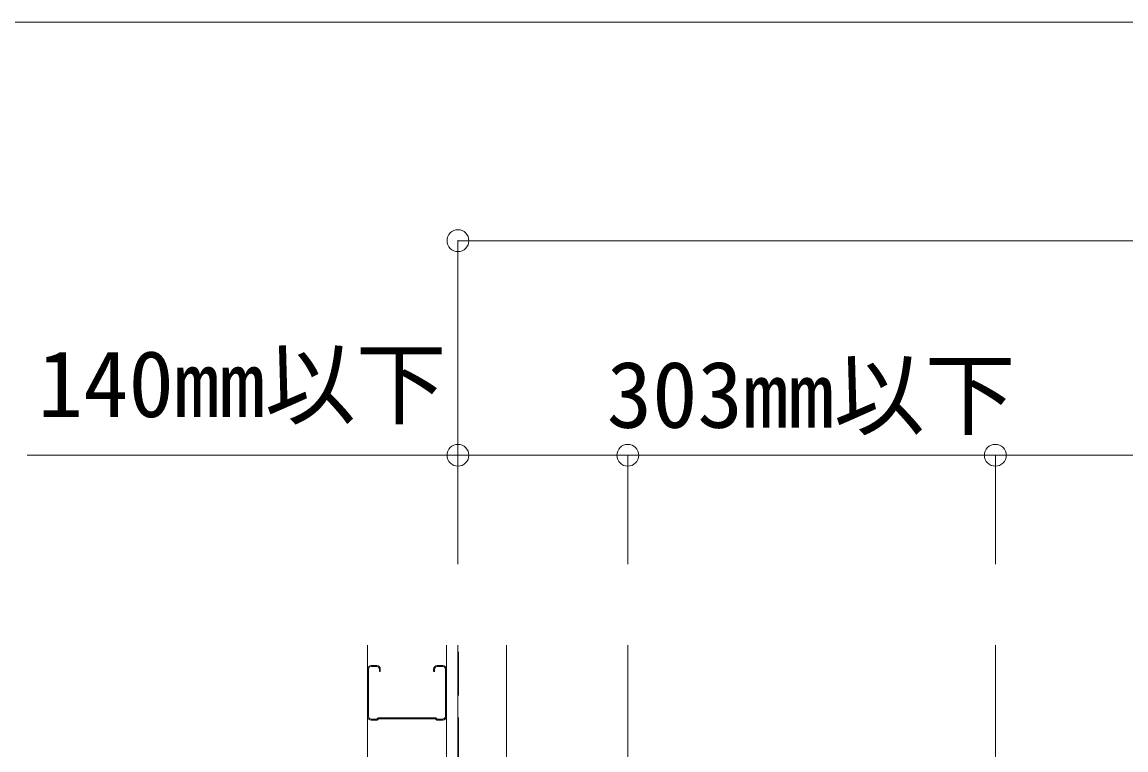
# Model space of a CAD drawing. Units: millimetres on the paper, enlarged 20 times, with parts at other scales. Extents: x -3900 to 3900, y -2693 to 2650.
# Drawn here: x -3311 to -2704, y -686 to -286 of the extents above; entities that cross this region are included whole.
import ezdxf
from ezdxf.enums import TextEntityAlignment as Align

# ---------------------------------------------------------------- set-up
doc = ezdxf.new("R2010")
doc.units = ezdxf.units.MM
doc.header["$LTSCALE"] = 20
doc.header["$PDMODE"] = 32
doc.header["$PDSIZE"] = 12
doc.linetypes.add('CHAIN1', pattern=[8, 5, -1, 1, -1])
doc.linetypes.add('DASHED1', pattern=[1.8, 1.2, -0.6])
for name, color, linetype, lineweight in [('3-0_中心線', 4, 'CHAIN1', 9), ('3-1_吊り材', 7, 'Continuous', 18), ('3-5_寸法', 4, 'Continuous', 9), ('3-9_躯体他', 4, 'Continuous', 9), ('F-3_野縁', 3, 'Continuous', 18)]:
    doc.layers.add(name, color=color, linetype=linetype, lineweight=lineweight)
doc.styles.add('ＭＳ ゴシック', font='')
doc.styles.get('ＭＳ ゴシック').set_extended_font_data('MS Gothic')

msp = doc.modelspace()

# ---------------------------------------------------------------- linework, layer by layer
at = {"layer": '3-0_中心線'}
for p, q in [((-2977.85, -628.44), (-2977.85, -2110.94)), ((-2775.85, -628.44), (-2775.85, -2110.94))]:
    msp.add_line(p, q, dxfattribs=at)
at = {"layer": '3-1_吊り材'}
for p, q in [((-3071.18, -2096.1), (-3071.18, -628.44)), ((-3044.52, -2096.1), (-3044.52, -628.44))]:
    msp.add_line(p, q, dxfattribs=at)
at = {"layer": '3-1_吊り材', "linetype": 'DASHED1'}
msp.add_line((-3070.85, -2096.1), (-3070.85, -628.44), dxfattribs=at)
at = {"layer": '3-5_寸法'}
for p, q in [((-3071.18, -406.05), (-1066.52, -406.05)), ((-3071.18, -406.05), (-3071.18, -524.01)), ((-3308, -524.01), (-2977.85, -524.01)), ((-3071.18, -524.01), (-3071.18, -583.89)), ((-2977.85, -524.01), (-2977.85, -583.89)), ((-2977.85, -524.01), (-2775.85, -524.01)), ((-2775.85, -524.01), (-2775.85, -583.89)), ((-2775.85, -524.01), (-2573.85, -524.01))]:
    msp.add_line(p, q, dxfattribs=at)
at = {"layer": '3-5_寸法', "color": 7}
for p in [(-3071.18, -406.05), (-3071.18, -524.01), (-2977.85, -524.01), (-2775.85, -524.01)]:
    msp.add_point(p, dxfattribs=at)
at = {"layer": '3-9_躯体他'}
for p, q in [((-3120.85, -2096.1), (-3120.85, -628.44)), ((-3077.52, -2096.1), (-3077.52, -628.44)), ((-3071.18, -2096.1), (-3071.18, -628.44)), ((-3120.85, -641.54), (-3120.83, -667.54)), ((-3120.29, -667.54), (-3120.32, -641.54)), ((-3118.85, -639.56), (-3115.83, -639.56)), ((-3115.83, -640.09), (-3118.85, -640.09)), ((-3114.36, -641.56), (-3114.36, -642.89)), ((-3114.36, -642.89), (-3113.83, -642.89)), ((-3113.83, -641.56), (-3113.83, -642.89)), ((-3084.54, -641.56), (-3084.54, -642.89)), ((-3084.54, -642.89), (-3084, -642.89)), ((-3084, -641.56), (-3084, -642.89)), ((-3082.54, -639.56), (-3079.52, -639.56)), ((-3079.52, -640.09), (-3082.54, -640.09)), ((-3078.07, -667.54), (-3078.05, -641.54)), ((-3077.52, -641.54), (-3077.54, -667.54)), ((-3115.96, -669.02), (-3118.83, -669.02)), ((-3115.74, -669.56), (-3118.83, -669.56)), ((-3115.23, -668.51), (-3115.58, -668.87)), ((-3115.01, -669.05), (-3115.36, -669.4)), ((-3083.52, -668.36), (-3114.85, -668.36)), ((-3083.74, -668.89), (-3114.63, -668.89)), ((-3083.01, -669.4), (-3083.36, -669.05)), ((-3082.78, -668.87), (-3083.14, -668.51)), ((-3082.63, -669.56), (-3079.54, -669.56)), ((-3082.41, -669.02), (-3079.54, -669.02))]:
    msp.add_line(p, q, dxfattribs=at)
for centre, radius, start, end in [((-3118.85, -641.56), 2, 90, 179.36341), ((-3118.85, -641.56), 1.47, 90, 179.36341), ((-3115.83, -641.56), 2, 0, 90), ((-3115.83, -641.56), 1.47, 0, 90), ((-3082.54, -641.56), 2, 90, 180), ((-3082.54, -641.56), 1.47, 90, 180), ((-3079.52, -641.56), 2, 0.63659, 90), ((-3079.52, -641.56), 1.47, 0.63659, 90), ((-3118.83, -667.56), 2, 179.36341, 270), ((-3118.83, -667.56), 1.47, 179.36341, 270), ((-3115.96, -668.49), 0.533, 270, 315), ((-3115.74, -669.02), 0.533, 270, 315), ((-3114.85, -668.89), 0.533, 90, 135), ((-3114.63, -669.42), 0.533, 90, 135), ((-3083.74, -669.42), 0.533, 45, 90), ((-3083.52, -668.89), 0.533, 45, 90), ((-3082.63, -669.02), 0.533, 225, 270), ((-3082.41, -668.49), 0.533, 225, 270), ((-3079.54, -667.56), 2, 270, 0.63659), ((-3079.54, -667.56), 1.47, 270, 0.63659)]:
    msp.add_arc(centre, radius, start, end, dxfattribs=at)
at = {"layer": 'F-3_野縁'}
msp.add_line((-3820, -285.9), (-40, -285.9), dxfattribs=at)

# ---------------------------------------------------------------- texts
at = {"layer": '3-5_寸法', "style": 'ＭＳ ゴシック'}
for s, p in [('140mm以下', (-3302.09, -514.01)), ('303mm以下', (-2989.41, -519.91))]:
    msp.add_text(s, height=36.66, dxfattribs=at).set_placement(p, align=Align.BOTTOM_LEFT)

doc.saveas('drawing.dxf')
